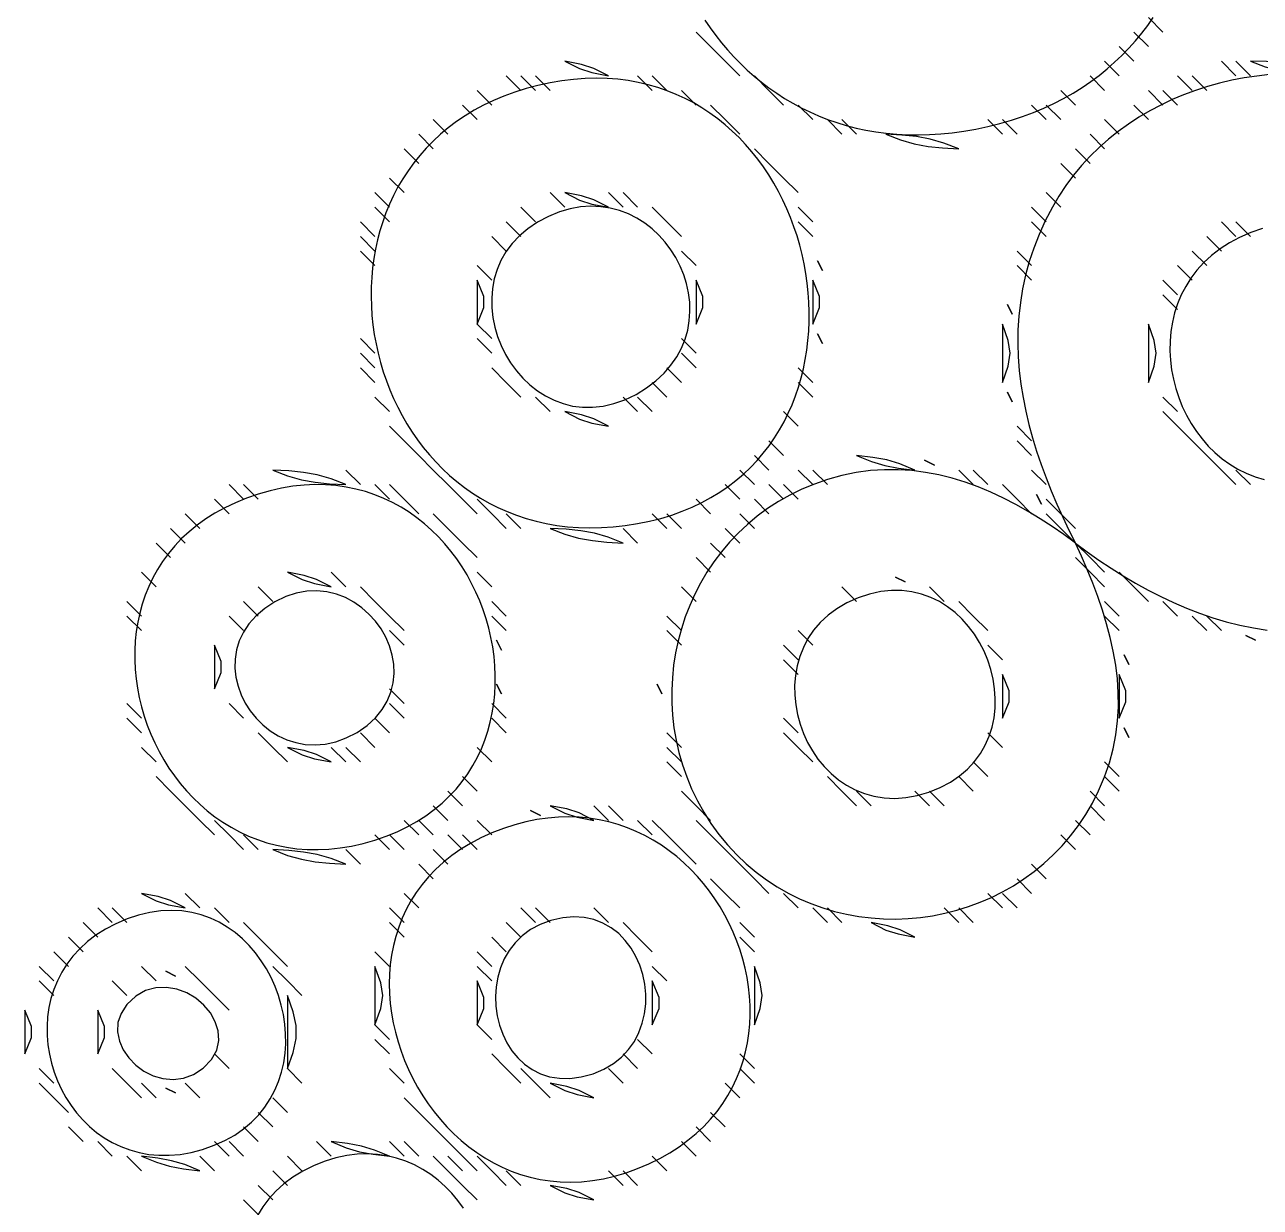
# Model space of a CAD drawing. Extents: x 0 to 750, y 0 to 750.
# Drawn here: x 221 to 305.7, y 228.5 to 309.5 of the extents above; entities that cross this region are included whole.
import ezdxf

# ---------------------------------------------------------------- set-up
doc = ezdxf.new("R2010")
doc.units = 0
for name, color, linetype in [('C250', 250, 'CONTINUOUS'), ('C251', 251, 'CONTINUOUS'), ('C252', 252, 'CONTINUOUS'), ('C253', 253, 'CONTINUOUS'), ('C254', 254, 'CONTINUOUS'), ('C27', 27, 'CONTINUOUS'), ('C29', 29, 'CONTINUOUS'), ('C37', 37, 'CONTINUOUS'), ('C39', 39, 'CONTINUOUS'), ('C47', 47, 'CONTINUOUS'), ('C49', 49, 'CONTINUOUS'), ('C59', 59, 'CONTINUOUS'), ('C7', 7, 'CONTINUOUS')]:
    doc.layers.add(name, color=color, linetype=linetype)

msp = doc.modelspace()

# ---------------------------------------------------------------- linework, layer by layer
at = {"layer": 'C250'}
for points in [[(303, 307), (304, 306), (303, 307)], [(264, 306), (265, 305), (264, 306)], [(300, 306), (301, 305), (300, 306)], [(252, 305), (253, 304), (252, 305)], [(298, 305), (299, 304), (298, 305)], [(249, 303), (250, 302), (249, 303)], [(276, 303), (277, 302), (276, 303)], [(248, 302), (249, 301), (248, 302)], [(280, 302), (281.0107, 301.6052), (281.9585, 301.3366), (282.9009, 301.1654), (283.8956, 301.0628), (285, 301), (283.9892, 301.3946), (283.0413, 301.6632), (282.0989, 301.8344), (281.1043, 301.9371), (280, 302)], [(294, 302), (295, 301), (294, 302)], [(247, 301), (248, 300), (247, 301)], [(293, 301), (294, 300), (293, 301)], [(273, 299), (274, 298), (273, 299)], [(245, 298), (246, 297), (245, 298)], [(261, 298), (262, 297), (261, 298)], [(274, 297), (275, 296), (274, 297)], [(254, 296), (255, 295), (254, 296)], [(302, 295), (303, 294), (302, 295)], [(300, 293), (301, 292), (300, 293)], [(299, 291), (300, 290), (299, 291)], [(252, 289), (253, 288), (252, 289)], [(275.333344, 288.333344), (275.6666, 287.6666), (275.3333, 288.3333)], [(244, 286), (245, 285), (244, 286)], [(299, 284), (300, 283), (299, 284)], [(246, 282), (247, 281), (246, 282)], [(301, 281), (302, 280), (301, 281)], [(271, 280), (272, 279), (271, 280)], [(238, 279), (239.0107, 278.6052), (239.9585, 278.3366), (240.901, 278.1654), (241.8956, 278.0628), (243, 278), (241.9892, 278.3946), (241.0414, 278.6632), (240.0989, 278.8344), (239.1043, 278.9371), (238, 279)], [(270, 279), (271, 278), (270, 279)], [(286, 279), (287, 278), (286, 279)], [(304, 279), (305, 278), (304, 279)], [(232, 276), (233, 275), (232, 276)], [(291, 276), (292, 275), (291, 276)], [(231, 275), (232, 274), (231, 275)], [(250, 275), (251, 274), (250, 275)], [(292, 275), (293, 274), (292, 275)], [(293, 274), (294, 273), (293, 274)], [(239, 272), (240.01, 271.4922), (240.8545, 271.2187), (242, 271), (240.9899, 271.5077), (240.1454, 271.7812), (239, 272)], [(283, 271), (284, 270), (283, 271)], [(228, 270), (229, 269), (228, 270)], [(236, 270), (237, 269), (236, 270)], [(253, 270), (254, 269), (253, 270)], [(265, 269), (266, 268), (265, 269)], [(287, 267), (288, 266), (287, 267)], [(273, 266), (274, 265), (273, 266)], [(296.333344, 266.333344), (296.6666, 265.6666), (296.3333, 266.3333)], [(245, 262), (246, 261), (245, 262)], [(253, 262), (254, 261), (253, 262)], [(273, 262), (274, 261), (273, 262)], [(244, 261), (245, 260), (244, 261)], [(274, 260), (275, 259), (274, 260)], [(230, 258), (231, 257), (230, 258)], [(276, 258), (277, 257), (276, 258)], [(295, 258), (296, 257), (295, 258)], [(250, 257), (251, 256), (250, 257)], [(278, 257), (279, 256), (278, 257)], [(232, 256), (233, 255), (232, 256)], [(249, 256), (250, 255), (249, 256)], [(261, 256), (262, 255), (261, 256)], [(294, 256), (295, 255), (294, 256)], [(252, 255), (253, 254), (252, 255)], [(235, 254), (236, 253), (235, 254)], [(246, 254), (247, 253), (246, 254)], [(243, 253), (244, 252), (243, 253)], [(249, 253), (250, 252), (249, 253)], [(248, 252), (249, 251), (248, 252)], [(271, 251), (272, 250), (271, 251)], [(232, 250), (233, 249), (232, 250)], [(226, 249), (227, 248), (226, 249)], [(246, 249), (247, 248), (246, 249)], [(256, 249), (257, 248), (256, 249)], [(275, 249), (276, 248), (275, 249)], [(257.057861, 248.148926), (256.3216, 247.8749), (255.6692, 247.5233), (255.0986, 247.1024), (254.6084, 246.6209), (254.1969, 246.0873), (253.8623, 245.5102), (253.6031, 244.8981), (253.4176, 244.2596), (253.3042, 243.6031), (253.2612, 242.9374), (253.2869, 242.2709), (253.3798, 241.6121), (253.5381, 240.9697), (253.7602, 240.3522), (254.0444, 239.7681), (254.3892, 239.226), (254.7928, 238.7344), (255.2536, 238.3019), (255.7699, 237.937), (256.3402, 237.6484), (256.9627, 237.4445), (257.6358, 237.3338), (258.3578, 237.3251), (259.1271, 237.4267), (259.9421, 237.6473), (260.6858, 237.9554), (261.339, 238.3401), (261.9037, 238.7924), (262.382, 239.3036), (262.7761, 239.8646), (263.088, 240.4665), (263.3199, 241.1005), (263.4739, 241.7577), (263.5521, 242.429), (263.5565, 243.1057), (263.4893, 243.7788), (263.3526, 244.4394), (263.1485, 245.0786), (262.8792, 245.6874), (262.5466, 246.2571), (262.153, 246.7786), (261.7003, 247.243), (261.1909, 247.6416), (260.6266, 247.9652), (260.0097, 248.2051), (259.3423, 248.3523), (258.6264, 248.398), (257.8642, 248.3331), (257.0578, 248.1489)], [(236, 248), (237, 247), (236, 248)], [(254, 248), (255, 247), (254, 248)], [(253, 247), (254, 246), (253, 247)], [(245, 246), (246, 245), (245, 246)], [(252, 245), (253, 244), (252, 245)], [(271, 245), (271, 241), (271.3994, 242.1198), (271.5326, 243), (271.3994, 243.8801), (271, 245)], [(230.666672, 244.666672), (231.3333, 244.3333), (230.6666, 244.6666)], [(233, 244), (234, 243), (233, 244)], [(234, 239), (235, 238), (234, 239)], [(239, 238), (240, 237), (239, 238)], [(222, 237), (223, 236), (222, 237)], [(238, 236), (239, 235), (238, 236)], [(268, 235), (269, 234), (268, 235)], [(267, 234), (268, 233), (267, 234)], [(235, 233), (236, 232), (235, 233)], [(247, 233), (248, 232), (247, 233)], [(266, 233), (267, 232), (266, 233)], [(228, 232), (229, 231), (228, 232)], [(249, 232), (250, 231), (249, 232)], [(250, 232), (251, 231), (250, 232)], [(251, 232), (252, 231), (251, 232)], [(253, 231), (254, 230), (253, 231)], [(236, 229), (237, 228), (236, 229)]]:
    msp.add_lwpolyline(points, dxfattribs=at)
at = {"layer": 'C251'}
for points in [[(298, 310), (299, 309), (298, 310)], [(304, 307), (305, 306), (304, 307)], [(294, 306), (295, 305), (294, 306)], [(272, 305), (273, 304), (272, 305)], [(268, 304), (269, 303), (268, 304)], [(274, 304), (275, 303), (274, 304)], [(288, 303), (289, 302), (288, 303)], [(257, 298), (258, 297), (257, 298)], [(256.148163, 295.972229), (255.4784, 295.5269), (254.8949, 295.0363), (254.3947, 294.5056), (253.9754, 293.94), (253.6343, 293.3447), (253.3689, 292.725), (253.1764, 292.0862), (253.0543, 291.4335), (253, 290.7721), (253.0108, 290.1074), (253.0842, 289.4445), (253.2176, 288.7887), (253.4082, 288.1453), (253.6536, 287.5194), (253.9511, 286.9164), (254.2981, 286.3415), (254.692, 285.8), (255.1302, 285.297), (255.61, 284.8379), (256.1289, 284.4279), (256.6842, 284.0722), (257.2733, 283.7762), (257.8937, 283.5449), (258.5427, 283.3838), (259.2177, 283.298), (259.916, 283.2928), (260.6352, 283.3734), (261.3725, 283.5451), (262.1253, 283.8131), (262.8912, 284.1828), (263.6158, 284.6247), (264.2547, 285.1066), (264.8105, 285.624), (265.2856, 286.1724), (265.6826, 286.7473), (266.004, 287.3443), (266.2524, 287.9589), (266.4304, 288.5866), (266.5403, 289.223), (266.5849, 289.8635), (266.5666, 290.5038), (266.4879, 291.1394), (266.3514, 291.7657), (266.1596, 292.3784), (265.9151, 292.9729), (265.6204, 293.5448), (265.2781, 294.0896), (264.8906, 294.6028), (264.4605, 295.08), (263.9904, 295.5168), (263.4828, 295.9085), (262.9401, 296.2508), (262.3651, 296.5393), (261.7601, 296.7693), (261.1277, 296.9365), (260.4706, 297.0364), (259.7911, 297.0646), (259.0919, 297.0164), (258.3754, 296.8876), (257.6443, 296.6736), (256.901, 296.3699), (256.1481, 295.9722)], [(255, 297), (256, 296), (255, 297)], [(244, 295), (245, 294), (244, 295)], [(253, 295), (254, 294), (253, 295)], [(266, 294), (267, 293), (266, 294)], [(289, 294), (290, 293), (289, 294)], [(252, 293), (253, 292), (252, 293)], [(275.333344, 293.333344), (275.6666, 292.6666), (275.3333, 293.3333)], [(288.333344, 290.333344), (288.6666, 289.6666), (288.3333, 290.3333)], [(265, 286), (266, 285), (265, 286)], [(264, 285), (265, 284), (264, 285)], [(274, 285), (275, 284), (274, 285)], [(245, 284), (246, 283), (245, 284)], [(256, 284), (257, 283), (256, 284)], [(273, 283), (274, 282), (273, 283)], [(300, 282), (301, 281), (300, 282)], [(289, 281), (290, 280), (289, 281)], [(278, 280), (279.0233, 279.58), (279.9328, 279.3091), (280.8758, 279.1336), (282, 279), (280.9765, 279.4199), (280.0671, 279.6908), (279.1241, 279.8663), (278, 280)], [(302, 280), (303, 279), (302, 280)], [(250, 278), (251, 277), (250, 278)], [(288, 278), (289, 277), (288, 278)], [(267, 277), (268, 276), (267, 277)], [(271, 277), (272, 276), (271, 277)], [(291, 277), (292, 276), (291, 277)], [(265, 276), (266, 275), (265, 276)], [(257, 275), (258.0107, 274.6052), (258.9585, 274.3366), (259.9009, 274.1654), (260.8956, 274.0628), (262, 274), (260.9892, 274.3946), (260.0413, 274.6632), (259.0989, 274.8344), (258.1043, 274.9371), (257, 275)], [(267, 273), (268, 272), (267, 273)], [(229, 272), (230, 271), (229, 272)], [(252, 272), (253, 271), (252, 272)], [(294, 272), (295, 271), (294, 272)], [(237, 271), (238, 270), (237, 271)], [(244, 271), (245, 270), (244, 271)], [(277, 271), (278, 270), (277, 271)], [(297, 271), (298, 270), (297, 271)], [(238.148148, 269.96759), (237.4435, 269.5069), (236.8515, 269.0019), (236.3674, 268.4595), (235.9868, 267.8865), (235.705, 267.29), (235.5174, 266.6766), (235.4196, 266.0535), (235.4068, 265.4275), (235.4745, 264.8054), (235.6181, 264.1942), (235.8331, 263.6009), (236.1149, 263.0322), (236.4588, 262.4952), (236.8604, 261.9967), (237.315, 261.5437), (237.8181, 261.1429), (238.365, 260.8015), (238.9513, 260.5262), (239.5722, 260.3239), (240.2234, 260.2016), (240.9, 260.1662), (241.5977, 260.2246), (242.3117, 260.3837), (243.0376, 260.6504), (243.7708, 261.0316), (244.4601, 261.5063), (245.0324, 262.0269), (245.4926, 262.5859), (245.8456, 263.1757), (246.0966, 263.789), (246.2506, 264.4183), (246.3125, 265.056), (246.2874, 265.6948), (246.1803, 266.3272), (245.9963, 266.9458), (245.7402, 267.5429), (245.4173, 268.1113), (245.0324, 268.6434), (244.5907, 269.1317), (244.097, 269.5688), (243.5565, 269.9473), (242.9742, 270.2597), (242.355, 270.4984), (241.7041, 270.6561), (241.0264, 270.7253), (240.3269, 270.6985), (239.6106, 270.5682), (238.8827, 270.3271), (238.1481, 269.9676)], [(278.10495, 270.242279), (277.3401, 269.8988), (276.655, 269.4998), (276.0474, 269.0502), (275.5156, 268.5552), (275.0577, 268.0201), (274.6718, 267.4499), (274.3561, 266.8499), (274.1087, 266.2251), (273.9276, 265.5809), (273.8111, 264.9223), (273.7573, 264.2546), (273.7642, 263.5829), (273.8301, 262.9123), (273.953, 262.2481), (274.1311, 261.5953), (274.3625, 260.9593), (274.6453, 260.3451), (274.9776, 259.7579), (275.3577, 259.203), (275.7835, 258.6854), (276.2533, 258.2103), (276.7652, 257.7829), (277.3172, 257.4084), (277.9076, 257.092), (278.5344, 256.8388), (279.1958, 256.654), (279.8899, 256.5427), (280.6149, 256.5102), (281.3688, 256.5615), (282.1497, 256.702), (282.956, 256.9367), (283.7368, 257.2513), (284.4382, 257.6226), (285.0621, 258.0457), (285.6104, 258.5155), (286.0851, 259.027), (286.4881, 259.5751), (286.8212, 260.1549), (287.0866, 260.7612), (287.2859, 261.3892), (287.4213, 262.0338), (287.4946, 262.6899), (287.5077, 263.3525), (287.4626, 264.0166), (287.3612, 264.6772), (287.2054, 265.3293), (286.9972, 265.9678), (286.7384, 266.5877), (286.4311, 267.1841), (286.077, 267.7518), (285.6783, 268.2858), (285.2367, 268.7812), (284.7543, 269.2329), (284.2328, 269.6359), (283.6744, 269.9852), (283.0808, 270.2757), (282.4541, 270.5024), (281.7961, 270.6603), (281.1088, 270.7444), (280.3941, 270.7497), (279.6539, 270.671), (278.8902, 270.5036), (278.1049, 270.2422)], [(245, 270), (246, 269), (245, 270)], [(295, 270), (296, 269), (295, 270)], [(235, 269), (236, 268), (235, 269)], [(301, 269), (302, 268), (301, 269)], [(304.666656, 267.666656), (305.3333, 267.3333), (304.6666, 267.6666)], [(296, 265), (296, 262), (296.464, 263.123), (296.464, 263.8769), (296, 265)], [(235, 263), (236, 262), (235, 263)], [(228, 262), (229, 261), (228, 262)], [(287, 261), (288, 260), (287, 261)], [(242, 260), (243, 259), (242, 260)], [(252, 260), (253, 259), (252, 260)], [(231, 257), (232, 256), (231, 257)], [(266, 257), (267, 256), (266, 257)], [(268, 254), (269, 253), (268, 254)], [(238, 253), (239.0107, 252.6052), (239.9585, 252.3366), (240.901, 252.1654), (241.8956, 252.0628), (243, 252), (241.9892, 252.3946), (241.0414, 252.6632), (240.099, 252.8344), (239.1043, 252.9371), (238, 253)], [(270, 252), (271, 251), (270, 252)], [(229, 250), (230.01, 249.4922), (230.8545, 249.2187), (232, 249), (230.9899, 249.5077), (230.1454, 249.7812), (229, 250)], [(269, 250), (270, 249), (269, 250)], [(273, 250), (274, 249), (273, 250)], [(260, 249), (261, 248), (260, 249)], [(285, 249), (286, 248), (285, 249)], [(270, 248), (271, 247), (270, 248)], [(237, 247), (238, 246), (237, 247)], [(229, 245), (230, 244), (229, 245)], [(264, 244), (264, 241), (264.464, 242.123), (264.464, 242.8769), (264, 244)], [(234, 243), (235, 242), (234, 243)], [(226, 242), (226, 239), (226.464, 240.123), (226.464, 240.8769), (226, 242)], [(245, 241), (246, 240), (245, 241)], [(263, 240), (264, 239), (263, 240)], [(246, 238), (247, 237), (246, 238)], [(261, 238), (262, 237), (261, 238)], [(232, 237), (233, 236), (232, 237)], [(247, 236), (248, 235), (247, 236)], [(241, 233), (242, 232), (241, 233)], [(250, 233), (251, 232), (250, 233)], [(239, 232), (240, 231), (239, 232)], [(250, 231), (251, 230), (250, 231)], [(262, 231), (263, 230), (262, 231)], [(251, 230), (252, 229), (251, 230)]]:
    msp.add_lwpolyline(points, dxfattribs=at)
at = {"layer": 'C252'}
for points in [[(297, 309), (298, 308), (297, 309)], [(295, 307), (296, 306), (295, 307)], [(255, 306), (256, 305), (255, 306)], [(263, 306), (264, 305), (263, 306)], [(266, 305), (267, 304), (266, 305)], [(277, 303), (278, 302), (277, 303)], [(272, 300), (273, 299), (272, 300)], [(262, 298), (263, 297), (262, 298)], [(291, 298), (292, 297), (291, 298)], [(275, 292), (275, 289), (275.464, 290.123), (275.464, 290.8769), (275, 292)], [(288, 289), (288, 285), (288.3994, 286.1198), (288.5326, 286.9999), (288.3994, 287.88), (288, 289)], [(298, 289), (298, 285), (298.3994, 286.1198), (298.5326, 286.9999), (298.3994, 287.88), (298, 289)], [(252, 288), (253, 287), (252, 288)], [(244, 287), (245, 286), (244, 287)], [(247, 281), (248, 280), (247, 281)], [(275, 279), (276, 278), (275, 279)], [(290, 279), (291, 278), (290, 279)], [(236, 278), (237, 277), (236, 278)], [(245, 278), (246, 277), (245, 278)], [(234, 277), (235, 276), (234, 277)], [(247, 277), (248, 276), (247, 277)], [(254, 276), (255, 275), (254, 276)], [(268, 274), (269, 273), (268, 274)], [(242, 272), (243, 271), (242, 272)], [(266, 271), (267, 270), (266, 271)], [(285, 270), (286, 269), (285, 270)], [(299, 270), (300, 269), (299, 270)], [(228, 269), (229, 268), (228, 269)], [(253, 269), (254, 268), (253, 269)], [(286, 269), (287, 268), (286, 269)], [(265, 268), (266, 267), (265, 268)], [(246, 263), (247, 262), (246, 263)], [(253, 263), (254, 262), (253, 263)], [(229, 260), (230, 259), (229, 260)], [(265, 260), (266, 259), (265, 260)], [(295, 259), (296, 258), (295, 259)], [(283, 257), (284, 256), (283, 257)], [(260, 256), (261, 255), (260, 256)], [(255.666672, 255.666672), (256.3333, 255.3333), (255.6666, 255.6666)], [(293, 255), (294, 254), (293, 255)], [(265, 254), (266, 253), (265, 254)], [(269, 253), (270, 252), (269, 253)], [(289, 251), (290, 250), (289, 251)], [(234, 249), (235, 248), (234, 249)], [(276, 249), (277, 248), (276, 249)], [(262, 248), (263, 247), (262, 248)], [(223, 246), (224, 245), (223, 246)], [(245, 245), (245, 241), (245.3994, 242.1198), (245.5326, 243), (245.3994, 243.8801), (245, 245)], [(222, 244), (223, 243), (222, 244)], [(252, 241), (253, 240), (252, 241)], [(270, 239), (271, 238), (270, 239)], [(227, 238), (228, 237), (227, 238)], [(257, 237), (258.01, 236.4922), (258.8544, 236.2187), (260, 236), (258.9899, 236.5077), (258.1454, 236.7812), (257, 237)], [(269, 237), (270, 236), (269, 237)], [(237, 235), (238, 234), (237, 235)], [(248, 235), (249, 234), (248, 235)], [(236, 234), (237, 233), (236, 234)], [(226, 233), (227, 232), (226, 233)], [(246, 233), (247, 232), (246, 233)], [(229, 232), (230.0233, 231.58), (230.9328, 231.3091), (231.8758, 231.1336), (233, 231), (231.9765, 231.4199), (231.0671, 231.6908), (230.1241, 231.8663), (229, 232)], [(264, 232), (265, 231), (264, 232)], [(238, 231), (239, 230), (238, 231)], [(254, 231), (255, 230), (254, 231)], [(237, 230), (238, 229), (237, 230)]]:
    msp.add_lwpolyline(points, dxfattribs=at)
at = {"layer": 'C253'}
for points in [[(296, 308), (297, 307), (296, 308)], [(305, 307), (306.0005, 306.6256), (306.9669, 306.3626), (307.9247, 306.1898), (308.8991, 306.0859), (309.9158, 306.0297), (311, 306), (309.9994, 306.3743), (309.0329, 306.6373), (308.0752, 306.8101), (307.1007, 306.914), (306.0841, 306.9702), (305, 307)], [(256, 306), (257, 305), (256, 306)], [(271, 306), (272, 305), (271, 306)], [(301, 306), (302, 305), (301, 306)], [(292, 305), (293, 304), (292, 305)], [(251, 304), (252, 303), (251, 304)], [(290, 304), (291, 303), (290, 304)], [(297, 304), (298, 303), (297, 304)], [(269, 303), (270, 302), (269, 303)], [(287, 303), (288, 302), (287, 303)], [(246, 299), (247, 298), (246, 299)], [(245, 297), (246, 296), (245, 297)], [(265, 296), (266, 295), (265, 296)], [(274, 296), (275, 295), (274, 296)], [(290, 296), (291, 295), (290, 296)], [(303, 296), (304, 295), (303, 296)], [(244, 294), (245, 293), (244, 294)], [(267, 292), (267, 289), (267.464, 290.123), (267.464, 290.8769), (267, 292)], [(299, 292), (300, 291), (299, 292)], [(244, 288), (245, 287), (244, 288)], [(266, 287), (267, 286), (266, 287)], [(253, 286), (254, 285), (253, 286)], [(254, 285), (255, 284), (254, 285)], [(263, 284), (264, 283), (263, 284)], [(258, 283), (259.01, 282.4921), (259.8544, 282.2187), (261, 282), (259.9899, 282.5077), (259.1454, 282.7812), (258, 283)], [(299, 283), (300, 282), (299, 283)], [(289, 282), (290, 281), (289, 282)], [(248, 280), (249, 279), (248, 280)], [(249, 279), (250, 278), (249, 279)], [(285, 279), (286, 278), (285, 279)], [(273, 278), (274, 277), (273, 278)], [(252, 277), (253, 276), (252, 277)], [(289, 277), (290, 276), (289, 277)], [(270, 276), (271, 275), (270, 276)], [(292, 276), (293, 275), (292, 276)], [(269, 275), (270, 274), (269, 275)], [(296, 272), (297, 271), (296, 272)], [(246, 269), (247, 268), (246, 269)], [(295, 269), (296, 268), (295, 269)], [(302, 269), (303, 268), (302, 269)], [(234, 267), (234, 264), (234.464, 265.123), (234.464, 265.8769), (234, 267)], [(273, 267), (274, 266), (273, 267)], [(288, 265), (288, 262), (288.464, 263.123), (288.464, 263.8769), (288, 265)], [(228, 263), (229, 262), (228, 263)], [(265, 261), (266, 260), (265, 261)], [(273, 261), (274, 260), (273, 261)], [(238, 260), (239, 259), (238, 260)], [(243, 260), (244, 259), (243, 260)], [(286, 259), (287, 258), (286, 259)], [(285, 258), (286, 257), (285, 258)], [(277, 257), (278, 256), (277, 257)], [(294, 257), (295, 256), (294, 257)], [(257, 256), (258.01, 255.4922), (258.8544, 255.2187), (260, 255), (258.9899, 255.5077), (258.1454, 255.7812), (257, 256)], [(247, 255), (248, 254), (247, 255)], [(263, 255), (264, 254), (263, 255)], [(236, 254), (237, 253), (236, 254)], [(245, 254), (246, 253), (245, 254)], [(251, 254), (252, 253), (251, 254)], [(290, 252), (291, 251), (290, 252)], [(268, 251), (269, 250), (268, 251)], [(247, 250), (248, 249), (247, 250)], [(287, 250), (288, 249), (287, 250)], [(255, 249), (256, 248), (255, 249)], [(284, 249), (285, 248), (284, 249)], [(225, 248), (226, 247), (225, 248)], [(246, 248), (247, 247), (246, 248)], [(224, 247), (225, 246), (224, 247)], [(263, 247), (264, 246), (263, 247)], [(270, 247), (271, 246), (270, 247)], [(252, 246), (253, 245), (252, 246)], [(232, 245), (233, 244), (232, 245)], [(238, 245), (239, 244), (238, 245)], [(264, 245), (265, 244), (264, 245)], [(227, 244), (228, 243), (227, 244)], [(233.2391, 238.0316), (233.8082, 238.6312), (234.1537, 239.2678), (234.2968, 239.9226), (234.2588, 240.5769), (234.0611, 241.2119), (233.7249, 241.8087), (233.2715, 242.3485), (232.7223, 242.8125), (232.0985, 243.1821), (231.4215, 243.4383), (230.7126, 243.5623), (229.993, 243.5354), (229.2841, 243.3388), (228.6072, 242.9537)], [(239, 243), (239, 238), (239.3983, 239.1047), (239.5975, 240.0523), (239.5975, 240.9476), (239.3983, 241.8952), (239, 243)], [(228.607254, 242.953705), (227.9973, 242.3904), (227.5985, 241.7841), (227.3923, 241.1526), (227.3602, 240.5135), (227.484, 239.8845), (227.7451, 239.2831), (228.1252, 238.7271), (228.6058, 238.2341), (229.1686, 237.8219), (229.7951, 237.5079), (230.4669, 237.31), (231.1656, 237.2457), (231.8728, 237.3328), (232.5702, 237.5889), (233.2392, 238.0316)], [(253, 239), (254, 238), (253, 239)], [(222, 238), (223, 237), (222, 238)], [(228, 237), (229, 236), (228, 237)], [(223, 236), (224, 235), (223, 236)], [(249, 234), (250, 233), (249, 234)], [(252, 232), (253, 231), (252, 232)], [(261, 231), (262, 230), (261, 231)]]:
    msp.add_lwpolyline(points, dxfattribs=at)
at = {"layer": 'C254'}
for points in [[(299, 305), (300, 304), (299, 305)], [(271, 301), (272, 300), (271, 301)], [(264, 297), (265, 296), (264, 297)], [(289, 293), (290, 292), (289, 293)], [(274, 286), (275, 285), (274, 286)], [(303, 279), (304, 278), (303, 279)], [(264, 276), (265, 275), (264, 276)], [(293, 273), (294, 272), (293, 273)], [(280.666656, 271.666656), (281.3333, 271.3333), (280.6666, 271.6666)], [(253.333328, 267.333344), (253.6666, 266.6666), (253.3333, 267.3333)], [(253.333328, 264.333344), (253.6666, 263.6666), (253.3333, 264.3333)], [(267, 256), (268, 255), (267, 256)], [(234, 255), (235, 254), (234, 255)], [(292, 254), (293, 253), (292, 254)], [(266, 253), (267, 252), (266, 253)], [(227, 249), (228, 248), (227, 249)], [(254, 238), (255, 237), (254, 238)], [(256, 237), (257, 236), (256, 237)], [(234, 233), (235, 232), (234, 233)], [(242, 233), (243.0233, 232.58), (243.9328, 232.3091), (244.8758, 232.1336), (246, 232), (244.9765, 232.4198), (244.0671, 232.6908), (243.1241, 232.8663), (242, 233)]]:
    msp.add_lwpolyline(points, dxfattribs=at)
at = {"layer": 'C27'}
for points in [[(267, 309), (268, 308), (267, 309)], [(290, 297), (291, 296), (290, 297)], [(304, 296), (305, 295), (304, 296)], [(305.8193, 295.5337), (305.0154, 295.2569)], [(305.015442, 295.256927), (304.2518, 294.9262), (303.5494, 294.5526), (302.9071, 294.139), (302.3238, 293.6884), (301.7983, 293.204), (301.3295, 292.6889), (300.9163, 292.146), (300.5574, 291.5785), (300.2518, 290.9894), (299.9983, 290.3818), (299.7959, 289.7587), (299.6432, 289.1232), (299.5393, 288.4784), (299.483, 287.8274), (299.473, 287.1732), (299.5084, 286.5188), (299.5879, 285.8674), (299.7105, 285.222), (299.8749, 284.5856), (300.0801, 283.9614), (300.3248, 283.3524), (300.608, 282.7616), (300.9286, 282.1922), (301.2853, 281.6472), (301.677, 281.1297), (302.1027, 280.6426), (302.5612, 280.1892), (303.0512, 279.7724), (303.5718, 279.3953), (304.1217, 279.0611), (304.6998, 278.7727), (305.305, 278.5332), (305.9361, 278.3456)], [(301, 294), (302, 293), (301, 294)], [(274, 279), (275, 278), (274, 279)], [(269, 278), (270, 277), (269, 278)], [(274, 268), (275, 267), (274, 268)], [(233, 255), (234, 254), (233, 255)], [(288, 250), (289, 249), (288, 250)], [(279, 248), (280.01, 247.4922), (280.8544, 247.2187), (282, 247), (280.9899, 247.5077), (280.1454, 247.7812), (279, 248)], [(257, 230), (258.01, 229.4922), (258.8544, 229.2187), (260, 229), (258.9899, 229.5077), (258.1454, 229.7812), (257, 230)]]:
    msp.add_lwpolyline(points, dxfattribs=at)
at = {"layer": 'C29'}
msp.add_lwpolyline([(252, 244), (252, 241), (252.464, 242.123), (252.464, 242.8769), (252, 244)], dxfattribs=at)
at = {"layer": 'C37'}
for points in [[(269, 307), (270, 306), (269, 307)], [(254, 306), (255, 305), (254, 306)], [(291, 304), (292, 303), (291, 304)], [(295, 303), (296, 302), (295, 303)], [(292, 300), (293, 299), (292, 300)], [(272, 281), (273, 280), (272, 281)], [(282.666656, 279.666656), (283.3333, 279.3333), (282.6666, 279.6666)], [(235, 278), (236, 277), (235, 278)], [(249, 276), (250, 275), (249, 276)], [(230, 274), (231, 273), (230, 274)], [(294, 273), (295, 272), (294, 273)], [(246, 268), (247, 267), (246, 268)], [(237, 261), (238, 260), (237, 261)], [(296.333344, 261.333344), (296.6666, 260.6666), (296.3333, 261.3333)], [(239, 260), (240.01, 259.4922), (240.8544, 259.2187), (242, 259), (240.9899, 259.5077), (240.1455, 259.7812), (239, 260)], [(251, 258), (252, 257), (251, 258)], [(282, 257), (283, 256), (282, 257)], [(267, 255), (268, 254), (267, 255)], [(238, 246), (239, 245), (238, 246)], [(245, 240), (246, 239), (245, 240)], [(255, 238), (256, 237), (255, 238)]]:
    msp.add_lwpolyline(points, dxfattribs=at)
at = {"layer": 'C39'}
msp.add_lwpolyline([(264.333344, 264.333344), (264.6666, 263.6666), (264.3333, 264.3333)], dxfattribs=at)
at = {"layer": 'C47'}
for points in [[(268, 308), (269, 307), (268, 308)], [(266, 288), (267, 287), (266, 288)], [(262, 284), (263, 283), (262, 284)], [(288.333344, 284.333344), (288.6666, 283.6666), (288.3333, 284.3333)], [(262, 275), (263, 274), (262, 275)], [(265, 259), (266, 258), (265, 259)], [(222, 245), (223, 244), (222, 245)], [(239, 244), (240, 243), (239, 244)], [(221, 242), (221, 239), (221.464, 240.123), (221.464, 240.8769), (221, 242)], [(262, 239), (263, 238), (262, 239)], [(229, 237), (230, 236), (229, 237)]]:
    msp.add_lwpolyline(points, dxfattribs=at)
at = {"layer": 'C49'}
for points in [[(258, 307), (259.01, 306.4922), (259.8545, 306.2187), (261, 306), (259.9899, 306.5077), (259.1454, 306.7812), (258, 307)], [(258, 298), (259.01, 297.4921), (259.8544, 297.2187), (261, 297), (259.9899, 297.5077), (259.1454, 297.7812), (258, 298)], [(230.666672, 236.666672), (231.3333, 236.3333), (230.6666, 236.6666)]]:
    msp.add_lwpolyline(points, dxfattribs=at)
at = {"layer": 'C59'}
for points in [[(244, 296), (245, 295), (244, 296)], [(252, 292), (252, 289), (252.464, 290.123), (252.464, 290.8769), (252, 292)], [(243, 279), (244, 278), (243, 279)], [(246, 278), (247, 277), (246, 278)], [(272, 278), (273, 277), (272, 278)], [(251, 277), (252, 276), (251, 277)], [(290.333344, 277.333344), (290.6666, 276.6666), (290.3333, 277.3333)], [(253, 276), (254, 275), (253, 276)], [(251, 274), (252, 273), (251, 274)], [(246, 264), (247, 263), (246, 264)], [(248, 255), (249, 254), (248, 255)], [(264, 255), (265, 254), (264, 255)], [(250, 254), (251, 253), (250, 254)], [(270, 238), (271, 237), (270, 238)], [(224, 234), (225, 233), (224, 234)], [(233, 232), (234, 231), (233, 232)]]:
    msp.add_lwpolyline(points, dxfattribs=at)
at = {"layer": 'C7'}
for points in [[(267.6003, 309.8136), (267.9659, 309.2833), (268.3483, 308.7661), (268.7475, 308.2625), (269.1633, 307.7733), (269.5955, 307.2991), (270.0441, 306.8404), (270.5089, 306.3981), (270.9897, 305.9727), (271.4865, 305.5648), (271.9991, 305.1752), (272.5273, 304.8045), (273.071, 304.4533), (273.6302, 304.1223), (274.2046, 303.812), (274.7941, 303.5233), (275.3986, 303.2567), (276.018, 303.0128), (276.652, 302.7924), (277.3007, 302.596), (277.9638, 302.4244), (278.6413, 302.2781), (279.3329, 302.1579), (280.0386, 302.0643), (280.7582, 301.998), (281.4916, 301.9597), (282.2386, 301.9501), (282.9992, 301.9696), (283.7731, 302.0191), (284.5603, 302.0992), (285.3606, 302.2105), (286.1738, 302.3536), (287, 302.5293), (287.8169, 302.7334), (288.6086, 302.9624), (289.3751, 303.2156), (290.1165, 303.4924), (290.8331, 303.7919), (291.525, 304.1136), (292.1922, 304.4567), (292.835, 304.8206), (293.4536, 305.2045), (294.048, 305.6078), (294.6184, 306.0298), (295.1649, 306.4698), (295.6878, 306.9272), (296.1871, 307.4011), (296.663, 307.891), (297.1156, 308.3962), (297.5452, 308.9159), (297.9517, 309.4495), (298.3355, 309.9963)], [(257, 305.516968), (256.1625, 305.3354), (255.3567, 305.1231), (254.5821, 304.8811), (253.8387, 304.6103), (253.1261, 304.3119), (252.4442, 303.9867), (251.7928, 303.636), (251.1717, 303.2607), (250.5806, 302.8618), (250.0194, 302.4405), (249.4878, 301.9977), (248.9856, 301.5345), (248.5127, 301.0519), (248.0687, 300.551), (247.6535, 300.0328), (247.2669, 299.4983), (246.9087, 298.9486), (246.5787, 298.3848), (246.2766, 297.8078), (246.0022, 297.2187), (245.7554, 296.6186), (245.5358, 296.0084), (245.3434, 295.3893), (245.1779, 294.7622), (245.0391, 294.1283), (244.9267, 293.4885), (244.8407, 292.8439), (244.7806, 292.1955), (244.7464, 291.5443), (244.7379, 290.8915), (244.7548, 290.238), (244.7968, 289.5849), (244.8639, 288.9333), (244.9558, 288.2841), (245.0723, 287.6384), (245.2131, 286.9972), (245.3781, 286.3617), (245.5671, 285.7328), (245.7798, 285.1115), (246.016, 284.4989), (246.2755, 283.8961), (246.5582, 283.3041), (246.8637, 282.7239), (247.1919, 282.1566), (247.5427, 281.6031), (247.9156, 281.0647), (248.3107, 280.5422), (248.7275, 280.0367), (249.1661, 279.5493), (249.626, 279.081), (250.1072, 278.6329), (250.6093, 278.2059), (251.1323, 277.8012), (251.6758, 277.4197), (252.2397, 277.0626), (252.8238, 276.7308), (253.4278, 276.4254), (254.0516, 276.1474), (254.6949, 275.8978), (255.3575, 275.6778), (256.0392, 275.4883), (256.7398, 275.3305), (257.4591, 275.2052), (258.1969, 275.1136), (258.953, 275.0567), (259.7271, 275.0356), (260.5191, 275.0513), (261.3287, 275.1047), (262.1557, 275.1971), (263, 275.3294), (263.809, 275.4932), (264.5874, 275.6891), (265.3352, 275.916), (266.0526, 276.1727), (266.74, 276.4583), (267.3975, 276.7716), (268.0253, 277.1116), (268.6236, 277.4772), (269.1926, 277.8673), (269.7327, 278.2809), (270.2438, 278.7168), (270.7264, 279.1741), (271.1805, 279.6517), (271.6064, 280.1484), (272.0044, 280.6632), (272.3746, 281.195), (272.7172, 281.7428), (273.0324, 282.3055), (273.3205, 282.882), (273.5817, 283.4713), (273.8162, 284.0722), (274.0242, 284.6838), (274.2059, 285.3048), (274.3615, 285.9344), (274.4912, 286.5713), (274.5953, 287.2146), (274.674, 287.8631), (274.7274, 288.5158), (274.7558, 289.1716), (274.7594, 289.8294), (274.7384, 290.4882), (274.693, 291.1469), (274.6235, 291.8044), (274.53, 292.4597), (274.4128, 293.1117), (274.272, 293.7592), (274.1079, 294.4013), (273.9207, 295.0369), (273.7106, 295.6649), (273.4779, 296.2842), (273.2226, 296.8937), (272.9451, 297.4925), (272.6456, 298.0793), (272.3242, 298.6532), (271.9812, 299.213), (271.6168, 299.7578), (271.2312, 300.2864), (270.8246, 300.7977), (270.3972, 301.2908), (269.9493, 301.7644), (269.481, 302.2176), (268.9926, 302.6493), (268.4843, 303.0583), (267.9563, 303.4437), (267.4087, 303.8044), (266.8419, 304.1392), (266.256, 304.4472), (265.6512, 304.7272), (265.0278, 304.9781), (264.3859, 305.199), (263.7259, 305.3887), (263.0478, 305.5462), (262.3519, 305.6704), (261.6384, 305.7601), (260.9075, 305.8145), (260.1595, 305.8323), (259.3945, 305.8125), (258.6128, 305.754), (257.8145, 305.6558), (257, 305.5169)], [(306.2918, 306.0797), (305.429, 305.9854), (304.5711, 305.8567), (303.7199, 305.6937), (302.8771, 305.4965), (302.0442, 305.2651), (301.223, 304.9998), (300.415, 304.7005), (299.6219, 304.3673), (298.8453, 304.0003), (298.087, 303.5997), (297.3485, 303.1655), (296.6315, 302.6978), (295.9377, 302.1967), (295.2686, 301.6623), (294.626, 301.0947), (294.0114, 300.4939), (293.4266, 299.86), (292.8731, 299.1933), (292.3526, 298.4936), (291.8668, 297.7612), (291.4174, 296.9961), (290.9356, 296.0664), (290.5131, 295.1355), (290.148, 294.2034), (289.8387, 293.2705), (289.5832, 292.3372), (289.3798, 291.4036), (289.2266, 290.47), (289.1219, 289.5368), (289.0638, 288.6042), (289.0505, 287.6725), (289.0803, 286.742), (289.1512, 285.813), (289.2615, 284.8857), (289.4095, 283.9605), (289.5932, 283.0377), (289.8108, 282.1174), (290.0606, 281.2001), (290.3408, 280.2859), (290.6495, 279.3752), (290.985, 278.4683), (291.3454, 277.5654), (291.7289, 276.6668), (292.1337, 275.7729), (292.558, 274.8838), (293, 274)], [(293, 274), (292.209, 274.5767), (291.4059, 275.1321), (290.5907, 275.6631), (289.7636, 276.1666), (288.9246, 276.6396), (288.0739, 277.079), (287.2115, 277.4818), (286.3377, 277.845), (285.4525, 278.1654), (284.556, 278.44), (283.6484, 278.6657), (282.7297, 278.8396), (281.8001, 278.9585), (280.8598, 279.0195), (279.9087, 279.0193), (278.9471, 278.9551), (277.975, 278.8237), (276.9926, 278.622), (276, 278.3472), (275.1086, 278.0382), (274.2526, 277.6821), (273.4324, 277.281), (272.6485, 276.8371), (271.9016, 276.3523), (271.192, 275.8289), (270.5203, 275.269), (269.887, 274.6746), (269.2926, 274.0478), (268.7376, 273.3908), (268.2225, 272.7058), (267.7479, 271.9947), (267.3142, 271.2597), (266.9219, 270.5029), (266.5717, 269.7265), (266.2639, 268.9325), (265.9991, 268.1231), (265.7778, 267.3003), (265.6004, 266.4663), (265.4677, 265.6232), (265.3799, 264.773), (265.3377, 263.918), (265.3415, 263.0602), (265.3919, 262.2017), (265.4893, 261.3446), (265.6343, 260.4911), (265.8275, 259.6432), (266.0692, 258.8031), (266.36, 257.9729), (266.7004, 257.1547), (267.091, 256.3506), (267.5322, 255.5626), (268.0245, 254.793), (268.5686, 254.0439), (269.1612, 253.3227), (269.786, 252.6507), (270.4408, 252.0276), (271.1234, 251.453), (271.8316, 250.9268), (272.5632, 250.4485), (273.3161, 250.0179), (274.088, 249.6348), (274.8768, 249.2989), (275.6803, 249.0098), (276.4964, 248.7673), (277.3228, 248.5711), (278.1573, 248.4209), (278.9978, 248.3164), (279.8421, 248.2574), (280.688, 248.2436), (281.5333, 248.2746), (282.3759, 248.3502), (283.2135, 248.4702), (284.044, 248.6342), (284.8652, 248.8419), (285.6749, 249.0931), (286.4709, 249.3875), (287.2511, 249.7247), (288.0133, 250.1046), (288.7552, 250.5268), (289.4747, 250.9911), (290.1697, 251.4971), (290.8379, 252.0446), (291.4771, 252.6333), (292.0852, 253.2629), (292.66, 253.9331), (293.1993, 254.6437), (293.7009, 255.3943), (294.1627, 256.1847), (294.5825, 257.0146), (294.9933, 257.9783), (295.3251, 258.9414), (295.5819, 259.9037), (295.7673, 260.8648), (295.8852, 261.8243), (295.9394, 262.7819), (295.9336, 263.7372), (295.8716, 264.69), (295.7574, 265.6398), (295.5945, 266.5863), (295.387, 267.5293), (295.1385, 268.4682), (294.8528, 269.4029), (294.5337, 270.333), (294.1851, 271.258), (293.8108, 272.1778), (293.4144, 273.0919), (293, 274), (293.8015, 273.4047), (294.6145, 272.8301), (295.4388, 272.2779), (296.2741, 271.7499), (297.1203, 271.2478), (297.9771, 270.7734), (298.8445, 270.3284), (299.7222, 269.9146), (300.61, 269.5337), (301.5078, 269.1874), (302.4153, 268.8776), (303.3324, 268.606), (304.2589, 268.3743), (305.1947, 268.1843), (306.1394, 268.0376)], [(237.000763, 277.347229), (236.1951, 277.0707), (235.4331, 276.7612), (234.7143, 276.4203), (234.0381, 276.0494), (233.404, 275.6501), (232.8113, 275.2239), (232.2597, 274.7724), (231.7484, 274.297), (231.2771, 273.7993), (230.8451, 273.2809), (230.452, 272.7432), (230.0971, 272.1878), (229.7799, 271.6163), (229.4999, 271.03), (229.2566, 270.4307), (229.0495, 269.8198), (228.8779, 269.1987), (228.7413, 268.5692), (228.6392, 267.9326), (228.5712, 267.2906), (228.5365, 266.6446), (228.5347, 265.9962), (228.5652, 265.3468), (228.6276, 264.6982), (228.7212, 264.0516), (228.8456, 263.4088), (229.0001, 262.7712), (229.1843, 262.1403), (229.3976, 261.5177), (229.6395, 260.905), (229.9094, 260.3035), (230.2068, 259.7149), (230.5311, 259.1407), (230.8819, 258.5825), (231.2585, 258.0417), (231.6605, 257.5198), (232.0873, 257.0185), (232.5383, 256.5392), (233.013, 256.0834), (233.5109, 255.6528), (234.0315, 255.2488), (234.5741, 254.8729), (235.1384, 254.5267), (235.7236, 254.2118), (236.3293, 253.9295), (236.955, 253.6816), (237.6, 253.4694), (238.2639, 253.2945), (238.9462, 253.1585), (239.6462, 253.0629), (240.3635, 253.0092), (241.0975, 252.9989), (241.8476, 253.0336), (242.6134, 253.1148), (243.3943, 253.244), (244.1897, 253.4228), (244.9992, 253.6527), (245.7795, 253.9212), (246.5179, 254.2233), (247.2149, 254.5574), (247.871, 254.922), (248.4867, 255.3155), (249.0624, 255.7364), (249.5987, 256.1831), (250.0961, 256.6541), (250.5549, 257.1479), (250.9759, 257.6629), (251.3593, 258.1975), (251.7058, 258.7502), (252.0158, 259.3196), (252.2898, 259.9039), (252.5282, 260.5018), (252.7317, 261.1115), (252.9007, 261.7317), (253.0356, 262.3608), (253.137, 262.9971), (253.2053, 263.6392), (253.2411, 264.2856), (253.2448, 264.9346), (253.217, 265.5848), (253.1581, 266.2345), (253.0686, 266.8824), (252.949, 267.5267), (252.7998, 268.166), (252.6215, 268.7987), (252.4146, 269.4233), (252.1795, 270.0382), (251.9169, 270.6419), (251.6271, 271.2329), (251.3106, 271.8095), (250.968, 272.3703), (250.5997, 272.9138), (250.2063, 273.4383), (249.7881, 273.9423), (249.3458, 274.4244), (248.8798, 274.8828), (248.3906, 275.3162), (247.8787, 275.7229), (247.3445, 276.1014), (246.7887, 276.4502), (246.2116, 276.7678), (245.6137, 277.0525), (244.9956, 277.3028), (244.3577, 277.5172), (243.7006, 277.6942), (243.0247, 277.8322), (242.3305, 277.9297), (241.6186, 277.985), (240.8893, 277.9968), (240.1432, 277.9634), (239.3808, 277.8832), (238.6026, 277.7549), (237.809, 277.5767), (237.0007, 277.3472)], [(253.015427, 254.141968), (252.2572, 253.7992), (251.546, 253.425), (250.8812, 253.0206), (250.2621, 252.5879), (249.6879, 252.1284), (249.158, 251.6437), (248.6716, 251.1355), (248.2282, 250.6055), (247.827, 250.0552), (247.4672, 249.4864), (247.1483, 248.9005), (246.8694, 248.2994), (246.63, 247.6845), (246.4294, 247.0576), (246.2667, 246.4202), (246.1414, 245.7741), (246.0528, 245.1208), (246.0001, 244.462), (245.9826, 243.7993), (245.9998, 243.1344), (246.0508, 242.4688), (246.135, 241.8043), (246.2517, 241.1424), (246.4002, 240.4848), (246.5798, 239.8331), (246.7899, 239.189), (247.0296, 238.5541), (247.2984, 237.93), (247.5955, 237.3184), (247.9202, 236.7209), (248.2719, 236.1391), (248.6499, 235.5747), (249.0534, 235.0292), (249.4818, 234.5045), (249.9344, 234.002), (250.4104, 233.5234), (250.9093, 233.0704), (251.4302, 232.6445), (251.9726, 232.2475), (252.5356, 231.8809), (253.1187, 231.5464), (253.7211, 231.2456), (254.3422, 230.9802), (254.9812, 230.7518), (255.6374, 230.562), (256.3102, 230.4124), (256.9988, 230.3048), (257.7027, 230.2407), (258.421, 230.2217), (259.1531, 230.2496), (259.8983, 230.3258), (260.6558, 230.4522), (261.4251, 230.6303), (262.2054, 230.8617), (262.9961, 231.1481), (263.7759, 231.4803), (264.5104, 231.8416), (265.2004, 232.2305), (265.8463, 232.6457), (266.4489, 233.0856), (267.0088, 233.5488), (267.5266, 234.0339), (268.0029, 234.5395), (268.4385, 235.0641), (268.8338, 235.6062), (269.1896, 236.1645), (269.5065, 236.7375), (269.7852, 237.3238), (270.0262, 237.9219), (270.2302, 238.5304), (270.3978, 239.1479), (270.5297, 239.7728), (270.6265, 240.4039), (270.6889, 241.0396), (270.7174, 241.6785), (270.7128, 242.3192), (270.6756, 242.9602), (270.6064, 243.6002), (270.506, 244.2376), (270.375, 244.871), (270.2139, 245.499), (270.0235, 246.1202), (269.8043, 246.733), (269.557, 247.3362), (269.2822, 247.9282), (268.9806, 248.5076), (268.6528, 249.073), (268.2995, 249.6229), (267.9212, 250.1559), (267.5186, 250.6706), (267.0923, 251.1655), (266.6431, 251.6392), (266.1714, 252.0902), (265.678, 252.5172), (265.1635, 252.9186), (264.6285, 253.293), (264.0737, 253.6391), (263.4996, 253.9553), (262.907, 254.2403), (262.2964, 254.4926), (261.6685, 254.7107), (261.0239, 254.8932), (260.3634, 255.0387), (259.6874, 255.1458), (258.9966, 255.2129), (258.2917, 255.2388), (257.5734, 255.2219), (256.8421, 255.1607), (256.0987, 255.054), (255.3436, 254.9002), (254.5776, 254.6978), (253.8013, 254.4455), (253.0154, 254.1419)], [(228.015427, 248.25386), (227.2412, 247.9248), (226.5306, 247.553), (225.8825, 247.1415), (225.2955, 246.6934), (224.7685, 246.212), (224.3004, 245.7005), (223.8898, 245.162), (223.5356, 244.5996), (223.2366, 244.0167), (222.9916, 243.4164), (222.7994, 242.8018), (222.6588, 242.1762), (222.5686, 241.5427), (222.5276, 240.9046), (222.5345, 240.2649), (222.5883, 239.6269), (222.6877, 238.9938), (222.8314, 238.3687), (223.0184, 237.7549), (223.2473, 237.1555), (223.5171, 236.5738), (223.8264, 236.0128), (224.1742, 235.4758), (224.5591, 234.9659), (224.98, 234.4864), (225.4358, 234.0404), (225.9251, 233.6312), (226.4468, 233.2618), (226.9997, 232.9356), (227.5826, 232.6555), (228.1943, 232.425), (228.8336, 232.2471), (229.4993, 232.125), (230.1902, 232.0619), (230.9051, 232.061), (231.6428, 232.1255), (232.4021, 232.2585), (233.1818, 232.4633), (233.9807, 232.743), (234.7187, 233.0718), (235.392, 233.4485), (236.0018, 233.8696), (236.5492, 234.3313), (237.0357, 234.8299), (237.4625, 235.3617), (237.8308, 235.9232), (238.142, 236.5105), (238.3972, 237.12), (238.5979, 237.748), (238.7451, 238.3909), (238.8403, 239.0449), (238.8847, 239.7064), (238.8795, 240.3717), (238.8261, 241.0371), (238.7257, 241.6989), (238.5795, 242.3535), (238.389, 242.9972), (238.1552, 243.6262), (237.8795, 244.237), (237.5632, 244.8258), (237.2076, 245.3889), (236.8138, 245.9227), (236.3833, 246.4235), (235.9172, 246.8876), (235.4169, 247.3112), (234.8835, 247.6909), (234.3184, 248.0227), (233.7229, 248.3032), (233.0982, 248.5286), (232.4456, 248.6951), (231.7664, 248.7992), (231.0618, 248.8371), (230.3332, 248.8052), (229.5817, 248.6998), (228.8086, 248.5172), (228.0154, 248.2538)], [(251.0727, 228.4453), (250.6905, 228.9698), (250.2725, 229.4653), (249.8204, 229.929), (249.3359, 230.3576), (248.8205, 230.7483), (248.276, 231.0978), (247.7038, 231.4031), (247.1058, 231.6612), (246.4835, 231.8691), (245.8385, 232.0236), (245.1724, 232.1217), (244.487, 232.1603), (243.7838, 232.1365), (243.0645, 232.047), (242.3307, 231.8889), (241.584, 231.6591), (240.8261, 231.3545), (240.0586, 230.9722)], [(240.05864, 230.972214), (239.3699, 230.5548), (238.7521, 230.098), (238.2034, 229.6052), (237.722, 229.0799), (237.306, 228.5256), (236.9538, 227.9458)]]:
    msp.add_lwpolyline(points, dxfattribs=at)

doc.saveas('drawing.dxf')
